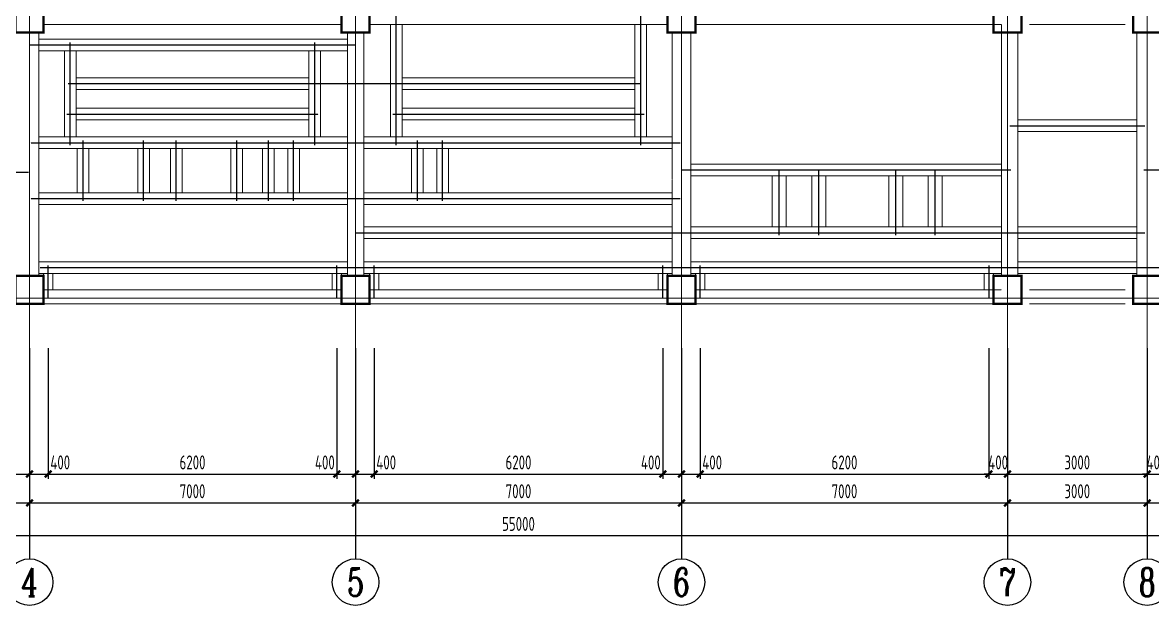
# Model space of a CAD drawing. Header units: millimetres. Extents: x 2470 to 71470, y 1213 to 29413.
# Drawn here: x 26320 to 50582, y 1213 to 13726 of the extents above; entities that cross this region are included whole.
import ezdxf
from ezdxf.enums import TextEntityAlignment as Align

# ---------------------------------------------------------------- set-up
doc = ezdxf.new("R2010")
doc.units = ezdxf.units.MM
doc.linetypes.add('CENTER', pattern=[2, 1.25, -0.25, 0.25, -0.25])
doc.linetypes.add('DASHED', pattern=[0.75, 0.5, -0.25])
for name, color, linetype in [('AXIS', 253, 'CENTER'), ('AXIS_DIM', 3, 'Continuous'), ('AXIS_NUM', 7, 'Continuous'), ('BEAM', 4, 'DASHED'), ('BEAM_CON', 4, 'Continuous'), ('COLU', 7, 'Continuous')]:
    doc.layers.add(name, color=color, linetype=linetype)
doc.styles.add('TSSD_Axis', font='Complex.shx', dxfattribs={"width": 0.7, "bigfont": 'hztxt.shx'})
doc.styles.add('TSSD_Dimension', font='Tssdeng.shx', dxfattribs={"width": 0.7, "bigfont": 'hztxt.shx'})
doc.dimstyles.new('TSSD_100_100$0', dxfattribs={"dimtxt": 300, "dimasz": 100, "dimexe": 100, "dimexo": 100, "dimgap": 100, "dimtad": 1, "dimdec": 0, "dimzin": 0, "dimdsep": 46, "dimtxsty": 'TSSD_Dimension', "dimblk": 'ARCHTICK', "dimblk1": 'ARCHTICK', "dimblk2": '_TSDBK', "dimcen": 0, "dimdle": 100, "dimclrt": 7, "dimadec": 1, "dimazin": 0, "dimtfac": 1, "dimtdec": 0, "dimtix": 1, "dimtmove": 2, "dimatfit": 3, "dimldrblk": '_TSDBK', "dimfxl": 1, "dimtolj": 1, "dimtzin": 0, "dimarcsym": 0})

# ---------------------------------------------------------------- blocks, each defined once
blk = doc.blocks.new('ts_axno')
at = {"color": 0, "linetype": 'ByBlock', "lineweight": -2}
blk.add_circle((0, 0), 0.5, dxfattribs=at)
at = {"color": 0, "linetype": 'ByBlock', "lineweight": -2, "style": 'TSSD_Axis', "width": 0.7}
blk.add_attdef('A', text='', height=0.6, dxfattribs=at).set_placement((0, 0), align=Align.MIDDLE_CENTER)
blk = doc.blocks.new('_ArchTick')
at = {"color": 0, "const_width": 0.5}
blk.add_lwpolyline([(-0.71, -0.71), (0.71, 0.71)], dxfattribs=at)
blk = doc.blocks.new('*D8')
at = {"layer": 'AXIS_DIM', "color": 0, "lineweight": -2, "transparency": 16777216}
for p, q in [((5028347, -91655), (5028347, -94455)), ((5035347, -91655), (5035347, -94455)), ((5028247, -94355), (5035447, -94355))]:
    blk.add_line(p, q, dxfattribs=at)
at = {"layer": 'Defpoints', "color": 0, "transparency": 16777216}
for p in [(5028347, -91555), (5035347, -91555), (5035347, -94355)]:
    blk.add_point(p, dxfattribs=at)
at = {"layer": 'AXIS_DIM', "color": 0, "lineweight": -2, "transparency": 16777216, "xscale": 100, "yscale": 100, "zscale": 100, "rotation": 180}
blk.add_blockref('_ArchTick', (5028347, -94355), dxfattribs=at)
at = {"layer": 'AXIS_DIM', "color": 0, "lineweight": -2, "transparency": 16777216, "xscale": 100, "yscale": 100, "zscale": 100}
blk.add_blockref('_ArchTick', (5035347, -94355), dxfattribs=at)
at = {"layer": 'AXIS_DIM', "color": 7, "transparency": 16777216, "insert": (5031847, -94105), "char_height": 300, "attachment_point": 5, "style": 'TSSD_Dimension'}
blk.add_mtext('\\A1;7000', dxfattribs=at)
blk = doc.blocks.new('_TSDBK')
blk.add_line((-1, 0), (1.5, 0))
at = {"const_width": 0.5}
blk.add_lwpolyline([(-0.7, -0.7), (0.7, 0.7)], dxfattribs=at)
blk = doc.blocks.new('*D9')
at = {"layer": 'AXIS_DIM', "color": 0, "lineweight": -2, "transparency": 16777216}
for p, q in [((5035347, -91655), (5035347, -94455)), ((5042347, -91655), (5042347, -94455)), ((5035247, -94355), (5042447, -94355))]:
    blk.add_line(p, q, dxfattribs=at)
at = {"layer": 'Defpoints', "color": 0, "transparency": 16777216}
for p in [(5035347, -91555), (5042347, -91555), (5042347, -94355)]:
    blk.add_point(p, dxfattribs=at)
at = {"layer": 'AXIS_DIM', "color": 0, "lineweight": -2, "transparency": 16777216, "xscale": 100, "yscale": 100, "zscale": 100, "rotation": 180}
blk.add_blockref('_ArchTick', (5035347, -94355), dxfattribs=at)
at = {"layer": 'AXIS_DIM', "color": 0, "lineweight": -2, "transparency": 16777216, "xscale": 100, "yscale": 100, "zscale": 100}
blk.add_blockref('_ArchTick', (5042347, -94355), dxfattribs=at)
at = {"layer": 'AXIS_DIM', "color": 7, "transparency": 16777216, "insert": (5038847, -94105), "char_height": 300, "attachment_point": 5, "style": 'TSSD_Dimension'}
blk.add_mtext('\\A1;7000', dxfattribs=at)
blk = doc.blocks.new('*D10')
at = {"layer": 'AXIS_DIM', "color": 0, "lineweight": -2, "transparency": 16777216}
for p, q in [((5042347, -91655), (5042347, -94455)), ((5049347, -91655), (5049347, -94455)), ((5042247, -94355), (5049447, -94355))]:
    blk.add_line(p, q, dxfattribs=at)
at = {"layer": 'Defpoints', "color": 0, "transparency": 16777216}
for p in [(5042347, -91555), (5049347, -91555), (5049347, -94355)]:
    blk.add_point(p, dxfattribs=at)
at = {"layer": 'AXIS_DIM', "color": 0, "lineweight": -2, "transparency": 16777216, "xscale": 100, "yscale": 100, "zscale": 100, "rotation": 180}
blk.add_blockref('_ArchTick', (5042347, -94355), dxfattribs=at)
at = {"layer": 'AXIS_DIM', "color": 0, "lineweight": -2, "transparency": 16777216, "xscale": 100, "yscale": 100, "zscale": 100}
blk.add_blockref('_ArchTick', (5049347, -94355), dxfattribs=at)
at = {"layer": 'AXIS_DIM', "color": 7, "transparency": 16777216, "insert": (5045847, -94105), "char_height": 300, "attachment_point": 5, "style": 'TSSD_Dimension'}
blk.add_mtext('\\A1;7000', dxfattribs=at)
blk = doc.blocks.new('*D11')
at = {"layer": 'AXIS_DIM', "color": 0, "lineweight": -2, "transparency": 16777216}
for p, q in [((5049347, -91655), (5049347, -94455)), ((5056347, -91655), (5056347, -94455)), ((5049247, -94355), (5056447, -94355))]:
    blk.add_line(p, q, dxfattribs=at)
at = {"layer": 'Defpoints', "color": 0, "transparency": 16777216}
for p in [(5049347, -91555), (5056347, -91555), (5056347, -94355)]:
    blk.add_point(p, dxfattribs=at)
at = {"layer": 'AXIS_DIM', "color": 0, "lineweight": -2, "transparency": 16777216, "xscale": 100, "yscale": 100, "zscale": 100, "rotation": 180}
blk.add_blockref('_ArchTick', (5049347, -94355), dxfattribs=at)
at = {"layer": 'AXIS_DIM', "color": 0, "lineweight": -2, "transparency": 16777216, "xscale": 100, "yscale": 100, "zscale": 100}
blk.add_blockref('_ArchTick', (5056347, -94355), dxfattribs=at)
at = {"layer": 'AXIS_DIM', "color": 7, "transparency": 16777216, "insert": (5052847, -94105), "char_height": 300, "attachment_point": 5, "style": 'TSSD_Dimension'}
blk.add_mtext('\\A1;7000', dxfattribs=at)
blk = doc.blocks.new('*D12')
at = {"layer": 'AXIS_DIM', "color": 0, "lineweight": -2, "transparency": 16777216}
for p, q in [((5056347, -91655), (5056347, -94455)), ((5059347, -91655), (5059347, -94455)), ((5056247, -94355), (5059447, -94355))]:
    blk.add_line(p, q, dxfattribs=at)
at = {"layer": 'Defpoints', "color": 0, "transparency": 16777216}
for p in [(5056347, -91555), (5059347, -91555), (5059347, -94355)]:
    blk.add_point(p, dxfattribs=at)
at = {"layer": 'AXIS_DIM', "color": 0, "lineweight": -2, "transparency": 16777216, "xscale": 100, "yscale": 100, "zscale": 100, "rotation": 180}
blk.add_blockref('_ArchTick', (5056347, -94355), dxfattribs=at)
at = {"layer": 'AXIS_DIM', "color": 0, "lineweight": -2, "transparency": 16777216, "xscale": 100, "yscale": 100, "zscale": 100}
blk.add_blockref('_ArchTick', (5059347, -94355), dxfattribs=at)
at = {"layer": 'AXIS_DIM', "color": 7, "transparency": 16777216, "insert": (5057847, -94105), "char_height": 300, "attachment_point": 5, "style": 'TSSD_Dimension'}
blk.add_mtext('\\A1;3000', dxfattribs=at)
blk = doc.blocks.new('*D13')
at = {"layer": 'AXIS_DIM', "color": 0, "lineweight": -2, "transparency": 16777216}
for p, q in [((5059347, -91655), (5059347, -94455)), ((5066347, -91655), (5066347, -94455)), ((5059247, -94355), (5066447, -94355))]:
    blk.add_line(p, q, dxfattribs=at)
at = {"layer": 'Defpoints', "color": 0, "transparency": 16777216}
for p in [(5059347, -91555), (5066347, -91555), (5066347, -94355)]:
    blk.add_point(p, dxfattribs=at)
at = {"layer": 'AXIS_DIM', "color": 0, "lineweight": -2, "transparency": 16777216, "xscale": 100, "yscale": 100, "zscale": 100, "rotation": 180}
blk.add_blockref('_ArchTick', (5059347, -94355), dxfattribs=at)
at = {"layer": 'AXIS_DIM', "color": 0, "lineweight": -2, "transparency": 16777216, "xscale": 100, "yscale": 100, "zscale": 100}
blk.add_blockref('_ArchTick', (5066347, -94355), dxfattribs=at)
at = {"layer": 'AXIS_DIM', "color": 7, "transparency": 16777216, "insert": (5062847, -94105), "char_height": 300, "attachment_point": 5, "style": 'TSSD_Dimension'}
blk.add_mtext('\\A1;7000', dxfattribs=at)
blk = doc.blocks.new('*D15')
at = {"layer": 'AXIS_DIM', "color": 0, "lineweight": -2, "transparency": 16777216}
for p, q in [((5018347, -91655), (5018347, -95155)), ((5073347, -91555), (5073347, -95155)), ((5018247, -95055), (5073447, -95055))]:
    blk.add_line(p, q, dxfattribs=at)
at = {"layer": 'Defpoints', "color": 0, "transparency": 16777216}
for p in [(5073347, -91455), (5018347, -91555), (5073347, -95055)]:
    blk.add_point(p, dxfattribs=at)
at = {"layer": 'AXIS_DIM', "color": 0, "lineweight": -2, "transparency": 16777216, "xscale": 100, "yscale": 100, "zscale": 100, "rotation": 180}
blk.add_blockref('_ArchTick', (5018347, -95055), dxfattribs=at)
at = {"layer": 'AXIS_DIM', "color": 0, "lineweight": -2, "transparency": 16777216, "xscale": 100, "yscale": 100, "zscale": 100}
blk.add_blockref('_ArchTick', (5073347, -95055), dxfattribs=at)
at = {"layer": 'AXIS_DIM', "color": 7, "transparency": 16777216, "insert": (5045847, -94805), "char_height": 300, "attachment_point": 5, "style": 'TSSD_Dimension'}
blk.add_mtext('\\A1;55000', dxfattribs=at)
blk = doc.blocks.new('*D73')
at = {"layer": 'AXIS_DIM', "color": 0, "lineweight": -2, "transparency": 16777216}
for p, q in [((5056347, -91035), (5056347, -93835)), ((5059347, -91035), (5059347, -93835)), ((5056247, -93735), (5059447, -93735))]:
    blk.add_line(p, q, dxfattribs=at)
at = {"layer": 'Defpoints', "color": 0, "transparency": 16777216}
for p in [(5056347, -90935), (5059347, -90935), (5059347, -93735)]:
    blk.add_point(p, dxfattribs=at)
at = {"layer": 'AXIS_DIM', "color": 0, "lineweight": -2, "transparency": 16777216, "xscale": 100, "yscale": 100, "zscale": 100, "rotation": 180}
blk.add_blockref('_ArchTick', (5056347, -93735), dxfattribs=at)
at = {"layer": 'AXIS_DIM', "color": 0, "lineweight": -2, "transparency": 16777216, "xscale": 100, "yscale": 100, "zscale": 100}
blk.add_blockref('_ArchTick', (5059347, -93735), dxfattribs=at)
at = {"layer": 'AXIS_DIM', "color": 7, "transparency": 16777216, "insert": (5057847, -93485), "char_height": 300, "attachment_point": 5, "style": 'TSSD_Dimension'}
blk.add_mtext('\\A1;3000', dxfattribs=at)
blk = doc.blocks.new('*D76')
at = {"layer": 'AXIS_DIM', "color": 0, "lineweight": -2, "transparency": 16777216}
for p, q in [((5034947, -91035), (5034947, -93835)), ((5035347, -91035), (5035347, -93835)), ((5034847, -93735), (5035447, -93735))]:
    blk.add_line(p, q, dxfattribs=at)
at = {"layer": 'Defpoints', "color": 0, "transparency": 16777216}
for p in [(5034947, -90935), (5035347, -90935), (5035347, -93735)]:
    blk.add_point(p, dxfattribs=at)
at = {"layer": 'AXIS_DIM', "color": 0, "lineweight": -2, "transparency": 16777216, "xscale": 100, "yscale": 100, "zscale": 100, "rotation": 180}
blk.add_blockref('_ArchTick', (5034947, -93735), dxfattribs=at)
at = {"layer": 'AXIS_DIM', "color": 0, "lineweight": -2, "transparency": 16777216, "xscale": 100, "yscale": 100, "zscale": 100}
blk.add_blockref('_ArchTick', (5035347, -93735), dxfattribs=at)
at = {"layer": 'AXIS_DIM', "color": 7, "transparency": 16777216, "insert": (5034689, -93485), "char_height": 300, "attachment_point": 5, "style": 'TSSD_Dimension'}
blk.add_mtext('\\A1;400', dxfattribs=at)
blk = doc.blocks.new('*D79')
at = {"layer": 'AXIS_DIM', "color": 0, "lineweight": -2, "transparency": 16777216}
for p, q in [((5041947, -91035), (5041947, -93835)), ((5042347, -91035), (5042347, -93835)), ((5041847, -93735), (5042447, -93735))]:
    blk.add_line(p, q, dxfattribs=at)
at = {"layer": 'Defpoints', "color": 0, "transparency": 16777216}
for p in [(5041947, -90935), (5042347, -90935), (5042347, -93735)]:
    blk.add_point(p, dxfattribs=at)
at = {"layer": 'AXIS_DIM', "color": 0, "lineweight": -2, "transparency": 16777216, "xscale": 100, "yscale": 100, "zscale": 100, "rotation": 180}
blk.add_blockref('_ArchTick', (5041947, -93735), dxfattribs=at)
at = {"layer": 'AXIS_DIM', "color": 0, "lineweight": -2, "transparency": 16777216, "xscale": 100, "yscale": 100, "zscale": 100}
blk.add_blockref('_ArchTick', (5042347, -93735), dxfattribs=at)
at = {"layer": 'AXIS_DIM', "color": 7, "transparency": 16777216, "insert": (5041689, -93485), "char_height": 300, "attachment_point": 5, "style": 'TSSD_Dimension'}
blk.add_mtext('\\A1;400', dxfattribs=at)
blk = doc.blocks.new('*D80')
at = {"layer": 'AXIS_DIM', "color": 0, "lineweight": -2, "transparency": 16777216}
for p, q in [((5035347, -91035), (5035347, -93835)), ((5035747, -91035), (5035747, -93835)), ((5035247, -93735), (5035847, -93735))]:
    blk.add_line(p, q, dxfattribs=at)
at = {"layer": 'Defpoints', "color": 0, "transparency": 16777216}
for p in [(5035347, -90935), (5035747, -90935), (5035747, -93735)]:
    blk.add_point(p, dxfattribs=at)
at = {"layer": 'AXIS_DIM', "color": 0, "lineweight": -2, "transparency": 16777216, "xscale": 100, "yscale": 100, "zscale": 100, "rotation": 180}
blk.add_blockref('_ArchTick', (5035347, -93735), dxfattribs=at)
at = {"layer": 'AXIS_DIM', "color": 0, "lineweight": -2, "transparency": 16777216, "xscale": 100, "yscale": 100, "zscale": 100}
blk.add_blockref('_ArchTick', (5035747, -93735), dxfattribs=at)
at = {"layer": 'AXIS_DIM', "color": 7, "transparency": 16777216, "insert": (5036006, -93485), "char_height": 300, "attachment_point": 5, "style": 'TSSD_Dimension'}
blk.add_mtext('\\A1;400', dxfattribs=at)
blk = doc.blocks.new('*D81')
at = {"layer": 'AXIS_DIM', "color": 0, "lineweight": -2, "transparency": 16777216}
for p, q in [((5035747, -91035), (5035747, -93835)), ((5041947, -91035), (5041947, -93835)), ((5035647, -93735), (5042047, -93735))]:
    blk.add_line(p, q, dxfattribs=at)
at = {"layer": 'Defpoints', "color": 0, "transparency": 16777216}
for p in [(5035747, -90935), (5041947, -90935), (5041947, -93735)]:
    blk.add_point(p, dxfattribs=at)
at = {"layer": 'AXIS_DIM', "color": 0, "lineweight": -2, "transparency": 16777216, "xscale": 100, "yscale": 100, "zscale": 100, "rotation": 180}
blk.add_blockref('_ArchTick', (5035747, -93735), dxfattribs=at)
at = {"layer": 'AXIS_DIM', "color": 0, "lineweight": -2, "transparency": 16777216, "xscale": 100, "yscale": 100, "zscale": 100}
blk.add_blockref('_ArchTick', (5041947, -93735), dxfattribs=at)
at = {"layer": 'AXIS_DIM', "color": 7, "transparency": 16777216, "insert": (5038847, -93485), "char_height": 300, "attachment_point": 5, "style": 'TSSD_Dimension'}
blk.add_mtext('\\A1;6200', dxfattribs=at)
blk = doc.blocks.new('*D82')
at = {"layer": 'AXIS_DIM', "color": 0, "lineweight": -2, "transparency": 16777216}
for p, q in [((5048947, -91035), (5048947, -93835)), ((5049347, -91035), (5049347, -93835)), ((5048847, -93735), (5049447, -93735))]:
    blk.add_line(p, q, dxfattribs=at)
at = {"layer": 'Defpoints', "color": 0, "transparency": 16777216}
for p in [(5048947, -90935), (5049347, -90935), (5049347, -93735)]:
    blk.add_point(p, dxfattribs=at)
at = {"layer": 'AXIS_DIM', "color": 0, "lineweight": -2, "transparency": 16777216, "xscale": 100, "yscale": 100, "zscale": 100, "rotation": 180}
blk.add_blockref('_ArchTick', (5048947, -93735), dxfattribs=at)
at = {"layer": 'AXIS_DIM', "color": 0, "lineweight": -2, "transparency": 16777216, "xscale": 100, "yscale": 100, "zscale": 100}
blk.add_blockref('_ArchTick', (5049347, -93735), dxfattribs=at)
at = {"layer": 'AXIS_DIM', "color": 7, "transparency": 16777216, "insert": (5048689, -93485), "char_height": 300, "attachment_point": 5, "style": 'TSSD_Dimension'}
blk.add_mtext('\\A1;400', dxfattribs=at)
blk = doc.blocks.new('*D83')
at = {"layer": 'AXIS_DIM', "color": 0, "lineweight": -2, "transparency": 16777216}
for p, q in [((5042347, -91035), (5042347, -93835)), ((5042747, -91035), (5042747, -93835)), ((5042247, -93735), (5042847, -93735))]:
    blk.add_line(p, q, dxfattribs=at)
at = {"layer": 'Defpoints', "color": 0, "transparency": 16777216}
for p in [(5042347, -90935), (5042747, -90935), (5042747, -93735)]:
    blk.add_point(p, dxfattribs=at)
at = {"layer": 'AXIS_DIM', "color": 0, "lineweight": -2, "transparency": 16777216, "xscale": 100, "yscale": 100, "zscale": 100, "rotation": 180}
blk.add_blockref('_ArchTick', (5042347, -93735), dxfattribs=at)
at = {"layer": 'AXIS_DIM', "color": 0, "lineweight": -2, "transparency": 16777216, "xscale": 100, "yscale": 100, "zscale": 100}
blk.add_blockref('_ArchTick', (5042747, -93735), dxfattribs=at)
at = {"layer": 'AXIS_DIM', "color": 7, "transparency": 16777216, "insert": (5043006, -93485), "char_height": 300, "attachment_point": 5, "style": 'TSSD_Dimension'}
blk.add_mtext('\\A1;400', dxfattribs=at)
blk = doc.blocks.new('*D84')
at = {"layer": 'AXIS_DIM', "color": 0, "lineweight": -2, "transparency": 16777216}
for p, q in [((5042747, -91035), (5042747, -93835)), ((5048947, -91035), (5048947, -93835)), ((5042647, -93735), (5049047, -93735))]:
    blk.add_line(p, q, dxfattribs=at)
at = {"layer": 'Defpoints', "color": 0, "transparency": 16777216}
for p in [(5042747, -90935), (5048947, -90935), (5048947, -93735)]:
    blk.add_point(p, dxfattribs=at)
at = {"layer": 'AXIS_DIM', "color": 0, "lineweight": -2, "transparency": 16777216, "xscale": 100, "yscale": 100, "zscale": 100, "rotation": 180}
blk.add_blockref('_ArchTick', (5042747, -93735), dxfattribs=at)
at = {"layer": 'AXIS_DIM', "color": 0, "lineweight": -2, "transparency": 16777216, "xscale": 100, "yscale": 100, "zscale": 100}
blk.add_blockref('_ArchTick', (5048947, -93735), dxfattribs=at)
at = {"layer": 'AXIS_DIM', "color": 7, "transparency": 16777216, "insert": (5045847, -93485), "char_height": 300, "attachment_point": 5, "style": 'TSSD_Dimension'}
blk.add_mtext('\\A1;6200', dxfattribs=at)
blk = doc.blocks.new('*D85')
at = {"layer": 'AXIS_DIM', "color": 0, "lineweight": -2, "transparency": 16777216}
for p, q in [((5055947, -91035), (5055947, -93835)), ((5056347, -91035), (5056347, -93835)), ((5055947, -93735), (5055847, -93735)), ((5055947, -93735), (5056347, -93735)), ((5056347, -93735), (5056447, -93735))]:
    blk.add_line(p, q, dxfattribs=at)
at = {"layer": 'Defpoints', "color": 0, "transparency": 16777216}
for p in [(5055947, -90935), (5056347, -90935), (5056347, -93735)]:
    blk.add_point(p, dxfattribs=at)
at = {"layer": 'AXIS_DIM', "color": 0, "lineweight": -2, "transparency": 16777216, "xscale": 100, "yscale": 100, "zscale": 100}
blk.add_blockref('_ArchTick', (5055947, -93735), dxfattribs=at)
at = {"layer": 'AXIS_DIM', "color": 0, "lineweight": -2, "transparency": 16777216, "xscale": 100, "yscale": 100, "zscale": 100, "rotation": 180}
blk.add_blockref('_ArchTick', (5056347, -93735), dxfattribs=at)
at = {"layer": 'AXIS_DIM', "color": 7, "transparency": 16777216, "insert": (5056147, -93485), "char_height": 300, "attachment_point": 5, "style": 'TSSD_Dimension'}
blk.add_mtext('\\A1;400', dxfattribs=at)
blk = doc.blocks.new('*D86')
at = {"layer": 'AXIS_DIM', "color": 0, "lineweight": -2, "transparency": 16777216}
for p, q in [((5049347, -91035), (5049347, -93835)), ((5049747, -91035), (5049747, -93835)), ((5049247, -93735), (5049847, -93735))]:
    blk.add_line(p, q, dxfattribs=at)
at = {"layer": 'Defpoints', "color": 0, "transparency": 16777216}
for p in [(5049347, -90935), (5049747, -90935), (5049747, -93735)]:
    blk.add_point(p, dxfattribs=at)
at = {"layer": 'AXIS_DIM', "color": 0, "lineweight": -2, "transparency": 16777216, "xscale": 100, "yscale": 100, "zscale": 100, "rotation": 180}
blk.add_blockref('_ArchTick', (5049347, -93735), dxfattribs=at)
at = {"layer": 'AXIS_DIM', "color": 0, "lineweight": -2, "transparency": 16777216, "xscale": 100, "yscale": 100, "zscale": 100}
blk.add_blockref('_ArchTick', (5049747, -93735), dxfattribs=at)
at = {"layer": 'AXIS_DIM', "color": 7, "transparency": 16777216, "insert": (5050006, -93485), "char_height": 300, "attachment_point": 5, "style": 'TSSD_Dimension'}
blk.add_mtext('\\A1;400', dxfattribs=at)
blk = doc.blocks.new('*D87')
at = {"layer": 'AXIS_DIM', "color": 0, "lineweight": -2, "transparency": 16777216}
for p, q in [((5049747, -91035), (5049747, -93835)), ((5055947, -91035), (5055947, -93835)), ((5049647, -93735), (5056047, -93735))]:
    blk.add_line(p, q, dxfattribs=at)
at = {"layer": 'Defpoints', "color": 0, "transparency": 16777216}
for p in [(5049747, -90935), (5055947, -90935), (5055947, -93735)]:
    blk.add_point(p, dxfattribs=at)
at = {"layer": 'AXIS_DIM', "color": 0, "lineweight": -2, "transparency": 16777216, "xscale": 100, "yscale": 100, "zscale": 100, "rotation": 180}
blk.add_blockref('_ArchTick', (5049747, -93735), dxfattribs=at)
at = {"layer": 'AXIS_DIM', "color": 0, "lineweight": -2, "transparency": 16777216, "xscale": 100, "yscale": 100, "zscale": 100}
blk.add_blockref('_ArchTick', (5055947, -93735), dxfattribs=at)
at = {"layer": 'AXIS_DIM', "color": 7, "transparency": 16777216, "insert": (5052847, -93485), "char_height": 300, "attachment_point": 5, "style": 'TSSD_Dimension'}
blk.add_mtext('\\A1;6200', dxfattribs=at)
blk = doc.blocks.new('*D89')
at = {"layer": 'AXIS_DIM', "color": 0, "lineweight": -2, "transparency": 16777216}
for p, q in [((5059347, -91035), (5059347, -93835)), ((5059747, -91035), (5059747, -93835)), ((5059347, -93735), (5059247, -93735)), ((5059347, -93735), (5059747, -93735)), ((5059747, -93735), (5059847, -93735))]:
    blk.add_line(p, q, dxfattribs=at)
at = {"layer": 'Defpoints', "color": 0, "transparency": 16777216}
for p in [(5059347, -90935), (5059747, -90935), (5059747, -93735)]:
    blk.add_point(p, dxfattribs=at)
at = {"layer": 'AXIS_DIM', "color": 0, "lineweight": -2, "transparency": 16777216, "xscale": 100, "yscale": 100, "zscale": 100}
blk.add_blockref('_ArchTick', (5059347, -93735), dxfattribs=at)
at = {"layer": 'AXIS_DIM', "color": 0, "lineweight": -2, "transparency": 16777216, "xscale": 100, "yscale": 100, "zscale": 100, "rotation": 180}
blk.add_blockref('_ArchTick', (5059747, -93735), dxfattribs=at)
at = {"layer": 'AXIS_DIM', "color": 7, "transparency": 16777216, "insert": (5059547, -93485), "char_height": 300, "attachment_point": 5, "style": 'TSSD_Dimension'}
blk.add_mtext('\\A1;400', dxfattribs=at)
blk = doc.blocks.new('1001')
at = {"layer": 'AXIS', "lineweight": 18}
for p, q in [((5035347.5, -91555.4), (5035347.5, -72955.4)), ((5042347.5, -91555.4), (5042347.5, -72955.4)), ((5049347.5, -91555.4), (5049347.5, -72955.4)), ((5056347.5, -91555.4), (5056347.5, -72955.4)), ((5059347.5, -91555.4), (5059347.5, -72955.4)), ((5076351.6, -89955.4), (5016347.5, -89955.4))]:
    blk.add_line(p, q, dxfattribs=at)
at = {"layer": 'AXIS'}
for p, q in [((5043222.5, -86670.4), (5043222.5, -83905.4)), ((5048472.5, -86670.4), (5048472.5, -83905.4)), ((5035347.5, -84520.4), (5042347.5, -84520.4)), ((5036222.5, -86670.4), (5036222.5, -84470.4)), ((5041472.5, -86670.4), (5041472.5, -84470.4)), ((5048472.5, -85355.4), (5036172.5, -85355.4)), ((5036147.5, -86005.4), (5041547.5, -86005.4)), ((5043147.5, -86005.4), (5048547.5, -86005.4)), ((5056397.5, -86255.4), (5059297.5, -86255.4)), ((5036497.4, -87870.4), (5036497.4, -86570.4)), ((5037797.4, -87870.4), (5037797.4, -86570.4)), ((5038497.4, -87870.4), (5038497.4, -86570.4)), ((5039797.4, -87870.4), (5039797.4, -86570.4)), ((5040477.5, -87870.4), (5040477.5, -86570.4)), ((5041017.5, -87870.4), (5041017.5, -86570.4)), ((5043677.5, -87870.4), (5043677.5, -86570.4)), ((5044217.1, -87870.4), (5044217.1, -86570.4)), ((5035372.5, -86620.4), (5049322.5, -86620.4)), ((5021297.5, -87255.4), (5035322.5, -87255.4)), ((5049347.5, -87205.4), (5056422.5, -87205.4)), ((5051447.5, -88605.4), (5051447.5, -87205.4)), ((5052297.5, -88605.4), (5052297.5, -87205.4)), ((5053947.5, -88605.4), (5053947.5, -87205.4)), ((5054797.5, -88605.4), (5054797.5, -87205.4)), ((5059272.5, -87205.4), (5073322.5, -87205.4)), ((5035372.5, -87820.4), (5049322.5, -87820.4)), ((5042347.5, -88555.4), (5059263.4, -88555.4)), ((5056347.5, -88555.4), (5059297.5, -88555.4)), ((5035747.5, -89955.4), (5035747.5, -89255.4)), ((5041947.5, -89955.4), (5041947.5, -89255.4)), ((5042747.5, -89955.4), (5042747.5, -89255.4)), ((5048947.5, -89955.4), (5048947.5, -89255.4)), ((5049747.5, -89955.4), (5049747.5, -89255.4)), ((5055947.5, -89255.4), (5055947.5, -89955.4)), ((5073347.5, -89305.4), (5035572.5, -89305.4))]:
    blk.add_line(p, q, dxfattribs=at)
at = {"layer": 'AXIS_NUM'}
for p, q in [((5035347.5, -91555.4), (5035347.5, -95555.4)), ((5042347.5, -91555.4), (5042347.5, -95555.4)), ((5049347.5, -91555.4), (5049347.5, -95555.4)), ((5056347.5, -91555.4), (5056347.5, -95555.4)), ((5059347.5, -91555.4), (5059347.5, -95555.4))]:
    blk.add_line(p, q, dxfattribs=at)
at = {"layer": 'BEAM', "lineweight": 18}
for p, q in [((5035647.5, -84080.4), (5042047.5, -84080.4)), ((5042647.5, -84080.4), (5049047.5, -84080.4)), ((5043097.5, -85355.4), (5043097.5, -84080.4)), ((5043347.5, -85355.4), (5043347.5, -84080.4)), ((5048347.5, -85355.4), (5048347.5, -84080.4)), ((5048597.5, -85355.4), (5048597.5, -84080.4)), ((5049647.5, -84080.4), (5056222.5, -84080.4)), ((5056222.5, -89305.4), (5056222.5, -84080.4)), ((5056822.5, -84080.4), (5058872.5, -84080.4)), ((5035547.5, -85655.4), (5035547.5, -84255.4)), ((5035547.5, -84395.4), (5042172.5, -84395.4)), ((5042172.5, -89480.4), (5042172.5, -84255.4)), ((5042522.5, -89480.4), (5042522.5, -84255.4)), ((5049147.5, -86355.4), (5049147.5, -84255.4)), ((5056572.5, -89305.4), (5056572.5, -84255.4)), ((5059122.5, -89305.4), (5059122.5, -84255.4)), ((5035547.5, -84645.4), (5042172.5, -84645.4)), ((5036097.5, -85355.4), (5036097.5, -84645.4)), ((5036347.5, -85355.4), (5036347.5, -84645.4)), ((5041347.5, -85355.4), (5041347.5, -84645.4)), ((5041597.5, -85355.4), (5041597.5, -84645.4)), ((5036097.5, -86005.4), (5036097.5, -85355.4)), ((5036347.5, -85230.4), (5041347.5, -85230.4)), ((5041597.5, -86005.4), (5041597.5, -85355.4)), ((5043097.5, -86005.4), (5043097.5, -85355.4)), ((5043347.5, -85230.4), (5048347.5, -85230.4)), ((5048597.5, -86005.4), (5048597.5, -85355.4)), ((5035547.5, -87455.4), (5035547.5, -85655.4)), ((5036097.5, -86495.4), (5036097.5, -86005.4)), ((5036347.5, -86495.4), (5036347.5, -86005.4)), ((5036347.5, -86130.4), (5041347.5, -86130.4)), ((5041347.5, -86495.4), (5041347.5, -86005.4)), ((5041597.5, -86495.4), (5041597.5, -86005.4)), ((5043097.5, -86495.4), (5043097.5, -86005.4)), ((5043347.5, -86495.4), (5043347.5, -86005.4)), ((5043347.5, -86130.4), (5048347.5, -86130.4)), ((5048347.5, -86495.4), (5048347.5, -86005.4)), ((5048597.5, -86495.4), (5048597.5, -86005.4)), ((5056572.5, -86130.4), (5059122.5, -86130.4)), ((5049147.5, -87405.4), (5049147.5, -86355.4)), ((5035547.5, -86495.4), (5042172.5, -86495.4)), ((5042522.5, -86495.4), (5049147.5, -86495.4)), ((5056572.5, -86380.4), (5059122.5, -86380.4)), ((5035547.5, -86745.4), (5042172.5, -86745.4)), ((5036372.4, -87695.4), (5036372.4, -86745.4)), ((5036622.4, -87695.4), (5036622.4, -86745.4)), ((5037672.4, -87695.4), (5037672.4, -86745.4)), ((5037922.4, -87695.4), (5037922.4, -86745.4)), ((5038372.4, -87695.4), (5038372.4, -86745.4)), ((5038622.4, -87695.4), (5038622.4, -86745.4)), ((5039672.4, -87695.4), (5039672.4, -86745.4)), ((5039922.4, -87695.4), (5039922.4, -86745.4)), ((5040352.5, -87695.4), (5040352.5, -86745.4)), ((5040602.5, -87695.4), (5040602.5, -86745.4)), ((5040892.5, -87695.4), (5040892.5, -86745.4)), ((5041142.5, -87695.4), (5041142.5, -86745.4)), ((5042522.5, -86745.4), (5049147.5, -86745.4)), ((5043552.5, -87695.4), (5043552.5, -86745.4)), ((5043802.5, -87695.4), (5043802.5, -86745.4)), ((5044092.1, -87695.4), (5044092.1, -86745.4)), ((5044342.1, -87695.4), (5044342.1, -86745.4)), ((5049547.5, -89480.4), (5049547.5, -87205.4)), ((5049547.5, -87330.4), (5053947.5, -87330.4)), ((5051297.5, -88430.4), (5051297.5, -87330.4)), ((5051597.5, -88430.4), (5051597.5, -87330.4)), ((5052147.5, -88430.4), (5052147.5, -87330.4)), ((5052447.5, -88430.4), (5052447.5, -87330.4)), ((5053797.5, -88430.4), (5053797.5, -87330.4)), ((5053947.5, -87330.4), (5056222.5, -87330.4)), ((5054097.5, -88430.4), (5054097.5, -87330.4)), ((5054647.5, -88430.4), (5054647.5, -87330.4)), ((5054947.5, -88430.4), (5054947.5, -87330.4)), ((5035547.5, -89480.4), (5035547.5, -87455.4)), ((5049147.5, -89480.4), (5049147.5, -87405.4)), ((5035547.5, -87695.4), (5042172.5, -87695.4)), ((5042522.5, -87695.4), (5049147.5, -87695.4)), ((5035547.5, -87945.4), (5042172.5, -87945.4)), ((5042522.5, -87945.4), (5049147.5, -87945.4)), ((5042522.5, -88430.4), (5049147.5, -88430.4)), ((5049547.5, -88430.4), (5056222.5, -88430.4)), ((5056572.5, -88430.4), (5059122.5, -88430.4)), ((5042522.5, -88680.4), (5049147.5, -88680.4)), ((5049547.5, -88680.4), (5056222.5, -88680.4)), ((5056572.5, -88680.4), (5059122.5, -88680.4)), ((5035547.5, -89180.4), (5035747.5, -89180.4)), ((5035747.5, -89180.4), (5041947.5, -89180.4)), ((5041947.5, -89180.4), (5042172.5, -89180.4)), ((5042522.5, -89180.4), (5042747.5, -89180.4)), ((5042747.5, -89180.4), (5048947.5, -89180.4)), ((5048947.5, -89180.4), (5049147.5, -89180.4)), ((5049547.5, -89180.4), (5049747.5, -89180.4)), ((5049747.5, -89180.4), (5055947.5, -89180.4)), ((5055947.5, -89180.4), (5056222.5, -89180.4)), ((5056572.5, -89180.4), (5059122.5, -89180.4)), ((5035547.5, -89430.4), (5035747.5, -89430.4)), ((5035647.5, -89480.4), (5035647.5, -89430.4)), ((5041947.5, -89430.4), (5042172.5, -89430.4)), ((5042047.5, -89480.4), (5042047.5, -89430.4)), ((5042522.5, -89430.4), (5042747.5, -89430.4)), ((5042647.5, -89480.4), (5042647.5, -89430.4)), ((5048947.5, -89430.4), (5049147.5, -89430.4)), ((5049047.5, -89480.4), (5049047.5, -89430.4)), ((5049547.5, -89430.4), (5049747.5, -89430.4)), ((5049647.5, -89480.4), (5049647.5, -89430.4)), ((5055947.5, -89430.4), (5056222.5, -89430.4)), ((5056047.5, -89780.4), (5056047.5, -89430.4)), ((5056222.5, -89480.4), (5056222.5, -89305.4)), ((5035647.5, -89780.4), (5035747.5, -89780.4)), ((5041947.5, -89780.4), (5042047.5, -89780.4)), ((5042647.5, -89780.4), (5042747.5, -89780.4)), ((5048947.5, -89780.4), (5049047.5, -89780.4)), ((5049647.5, -89780.4), (5049747.5, -89780.4)), ((5055947.5, -89780.4), (5056222.5, -89780.4))]:
    blk.add_line(p, q, dxfattribs=at)
at = {"layer": 'BEAM_CON', "lineweight": 18}
for p, q in [((5056222.5, -85330.4), (5056222.5, -84080.4)), ((5056822.5, -84080.4), (5058872.5, -84080.4)), ((5049547.5, -86355.4), (5049547.5, -84255.4)), ((5036347.5, -86005.4), (5036347.5, -85355.4)), ((5041347.5, -86005.4), (5041347.5, -85355.4)), ((5043347.5, -86005.4), (5043347.5, -85355.4)), ((5048347.5, -86005.4), (5048347.5, -85355.4)), ((5036347.5, -85480.4), (5041347.5, -85480.4)), ((5043347.5, -85480.4), (5048347.5, -85480.4)), ((5056222.5, -88430.4), (5056222.5, -85580.4)), ((5036347.5, -85880.4), (5041347.5, -85880.4)), ((5043347.5, -85880.4), (5048347.5, -85880.4)), ((5049547.5, -87205.4), (5049547.5, -86355.4)), ((5049547.5, -87080.4), (5053947.5, -87080.4)), ((5053947.5, -87080.4), (5056222.5, -87080.4)), ((5056222.5, -89180.4), (5056222.5, -88680.4)), ((5035747.5, -89430.4), (5041947.5, -89430.4)), ((5035847.5, -89780.4), (5035847.5, -89430.4)), ((5041847.5, -89780.4), (5041847.5, -89430.4)), ((5042747.5, -89430.4), (5048947.5, -89430.4)), ((5042847.5, -89780.4), (5042847.5, -89430.4)), ((5048847.5, -89780.4), (5048847.5, -89430.4)), ((5049747.5, -89430.4), (5055947.5, -89430.4)), ((5049847.5, -89780.4), (5049847.5, -89430.4)), ((5055847.5, -89780.4), (5055847.5, -89430.4)), ((5056222.5, -89480.4), (5056222.5, -89430.4)), ((5056572.5, -89480.4), (5056572.5, -89305.4)), ((5056572.5, -89430.4), (5059122.5, -89430.4)), ((5059122.5, -89480.4), (5059122.5, -89305.4)), ((5035747.5, -89780.4), (5041947.5, -89780.4)), ((5042747.5, -89780.4), (5048947.5, -89780.4)), ((5049747.5, -89780.4), (5055947.5, -89780.4)), ((5056822.5, -89780.4), (5058872.5, -89780.4)), ((5035647.5, -90080.4), (5035747.5, -90080.4)), ((5035747.5, -90080.4), (5041947.5, -90080.4)), ((5041947.5, -90080.4), (5042047.5, -90080.4)), ((5042647.5, -90080.4), (5042747.5, -90080.4)), ((5042747.5, -90080.4), (5048947.5, -90080.4)), ((5048947.5, -90080.4), (5049047.5, -90080.4)), ((5049647.5, -90080.4), (5049747.5, -90080.4)), ((5049747.5, -90080.4), (5055947.5, -90080.4)), ((5055947.5, -90080.4), (5056222.5, -90080.4)), ((5056822.5, -90080.4), (5058872.5, -90080.4))]:
    blk.add_line(p, q, dxfattribs=at)
at = {"layer": 'COLU', "const_width": 50}
for points in [[(5035647.5, -84255.4), (5035647.5, -83655.4), (5035047.5, -83655.4), (5035047.5, -84255.4)], [(5042647.5, -84255.4), (5042647.5, -83655.4), (5042047.5, -83655.4), (5042047.5, -84255.4)], [(5049647.5, -84255.4), (5049647.5, -83655.4), (5049047.5, -83655.4), (5049047.5, -84255.4)], [(5056647.5, -84255.4), (5056647.5, -83655.4), (5056047.5, -83655.4), (5056047.5, -84255.4)], [(5059647.5, -84255.4), (5059647.5, -83655.4), (5059047.5, -83655.4), (5059047.5, -84255.4)], [(5035647.5, -90080.4), (5035647.5, -89480.4), (5035047.5, -89480.4), (5035047.5, -90080.4)], [(5042647.5, -90080.4), (5042647.5, -89480.4), (5042047.5, -89480.4), (5042047.5, -90080.4)], [(5049647.5, -90080.4), (5049647.5, -89480.4), (5049047.5, -89480.4), (5049047.5, -90080.4)], [(5056647.5, -90080.4), (5056647.5, -89480.4), (5056047.5, -89480.4), (5056047.5, -90080.4)], [(5059647.5, -90080.4), (5059647.5, -89480.4), (5059047.5, -89480.4), (5059047.5, -90080.4)]]:
    blk.add_lwpolyline(points, close=True, dxfattribs=at)
at = {"layer": 'AXIS_NUM'}
ref = blk.add_blockref('ts_axno', (5035347.5, -96055.4), dxfattribs=dict(at, xscale=1000, yscale=1000, zscale=1000))
ref.add_attrib('4', '4', dxfattribs={"height": 600, "style": 'TSSD_Axis', "width": 0.7}).set_placement((5035347.5, -96055.4), align=Align.MIDDLE_CENTER)
ref = blk.add_blockref('ts_axno', (5042347.5, -96055.4), dxfattribs=dict(at, xscale=1000, yscale=1000, zscale=1000))
ref.add_attrib('5', '5', dxfattribs={"height": 600, "style": 'TSSD_Axis', "width": 0.7}).set_placement((5042347.5, -96055.4), align=Align.MIDDLE_CENTER)
ref = blk.add_blockref('ts_axno', (5049347.5, -96055.4), dxfattribs=dict(at, xscale=1000, yscale=1000, zscale=1000))
ref.add_attrib('6', '6', dxfattribs={"height": 600, "style": 'TSSD_Axis', "width": 0.7}).set_placement((5049347.5, -96055.4), align=Align.MIDDLE_CENTER)
ref = blk.add_blockref('ts_axno', (5056347.5, -96055.4), dxfattribs=dict(at, xscale=1000, yscale=1000, zscale=1000))
ref.add_attrib('7', '7', dxfattribs={"height": 600, "style": 'TSSD_Axis', "width": 0.7}).set_placement((5056347.5, -96055.4), align=Align.MIDDLE_CENTER)
ref = blk.add_blockref('ts_axno', (5059347.5, -96055.4), dxfattribs=dict(at, xscale=1000, yscale=1000, zscale=1000))
ref.add_attrib('8', '8', dxfattribs={"height": 600, "style": 'TSSD_Axis', "width": 0.7}).set_placement((5059347.5, -96055.4), align=Align.MIDDLE_CENTER)
at = {"layer": 'AXIS_DIM'}
for base, p1, p2, picture, middle in [((5035347.5, -93735.4), (5034947.5, -90935.4), (5035347.5, -90935.4), '*D76', (5034689.4, -93485.4)), ((5035747.5, -93735.4), (5035347.5, -90935.4), (5035747.5, -90935.4), '*D80', (5036005.5, -93485.4)), ((5042347.5, -93735.4), (5041947.5, -90935.4), (5042347.5, -90935.4), '*D79', (5041689.4, -93485.4)), ((5042747.5, -93735.4), (5042347.5, -90935.4), (5042747.5, -90935.4), '*D83', (5043005.5, -93485.4)), ((5049347.5, -93735.4), (5048947.5, -90935.4), (5049347.5, -90935.4), '*D82', (5048689.4, -93485.4)), ((5049747.5, -93735.4), (5049347.5, -90935.4), (5049747.5, -90935.4), '*D86', (5050005.5, -93485.4))]:
    dim = blk.add_linear_dim(base=base, p1=p1, p2=p2, angle=180, dimstyle='TSSD_100_100$0', dxfattribs=at)
    dim.commit()
    dim.dimension.update_dxf_attribs({"geometry": picture, "text_midpoint": middle, "dimtype": 128})
for base, p1, p2, picture, middle in [((5041947.5, -93735.4), (5035747.5, -90935.4), (5041947.5, -90935.4), '*D81', (5038847.5, -93485.4)), ((5048947.5, -93735.4), (5042747.5, -90935.4), (5048947.5, -90935.4), '*D84', (5045847.5, -93485.4)), ((5055947.5, -93735.4), (5049747.5, -90935.4), (5055947.5, -90935.4), '*D87', (5052847.5, -93485.4)), ((5056347.5, -93735.4), (5055947.5, -90935.4), (5056347.5, -90935.4), '*D85', (5056147.5, -93485.4)), ((5059347.5, -93735.4), (5056347.5, -90935.4), (5059347.5, -90935.4), '*D73', (5057847.5, -93485.4)), ((5059747.5, -93735.4), (5059347.5, -90935.4), (5059747.5, -90935.4), '*D89', (5059547.5, -93485.4)), ((5073347.5, -95055.4), (5018347.5, -91555.4), (5073347.5, -91455.4), '*D15', (5045847.5, -94805.4)), ((5035347.5, -94355.4), (5028347.5, -91555.4), (5035347.5, -91555.4), '*D8', (5031847.5, -94105.4)), ((5042347.5, -94355.4), (5035347.5, -91555.4), (5042347.5, -91555.4), '*D9', (5038847.5, -94105.4)), ((5049347.5, -94355.4), (5042347.5, -91555.4), (5049347.5, -91555.4), '*D10', (5045847.5, -94105.4)), ((5056347.5, -94355.4), (5049347.5, -91555.4), (5056347.5, -91555.4), '*D11', (5052847.5, -94105.4)), ((5059347.5, -94355.4), (5056347.5, -91555.4), (5059347.5, -91555.4), '*D12', (5057847.5, -94105.4)), ((5066347.5, -94355.4), (5059347.5, -91555.4), (5066347.5, -91555.4), '*D13', (5062847.5, -94105.4))]:
    dim = blk.add_linear_dim(base=base, p1=p1, p2=p2, angle=180, dimstyle='TSSD_100_100$0', dxfattribs=at)
    dim.commit()
    dim.dimension.update_dxf_attribs({"geometry": picture, "text_midpoint": middle})

msp = doc.modelspace()

# ---------------------------------------------------------------- block references
at = {"layer": 'BEAM', "linetype": 'ByBlock'}
msp.add_blockref('1001', (-5008878, 97768), dxfattribs=at)

doc.saveas('drawing.dxf')
